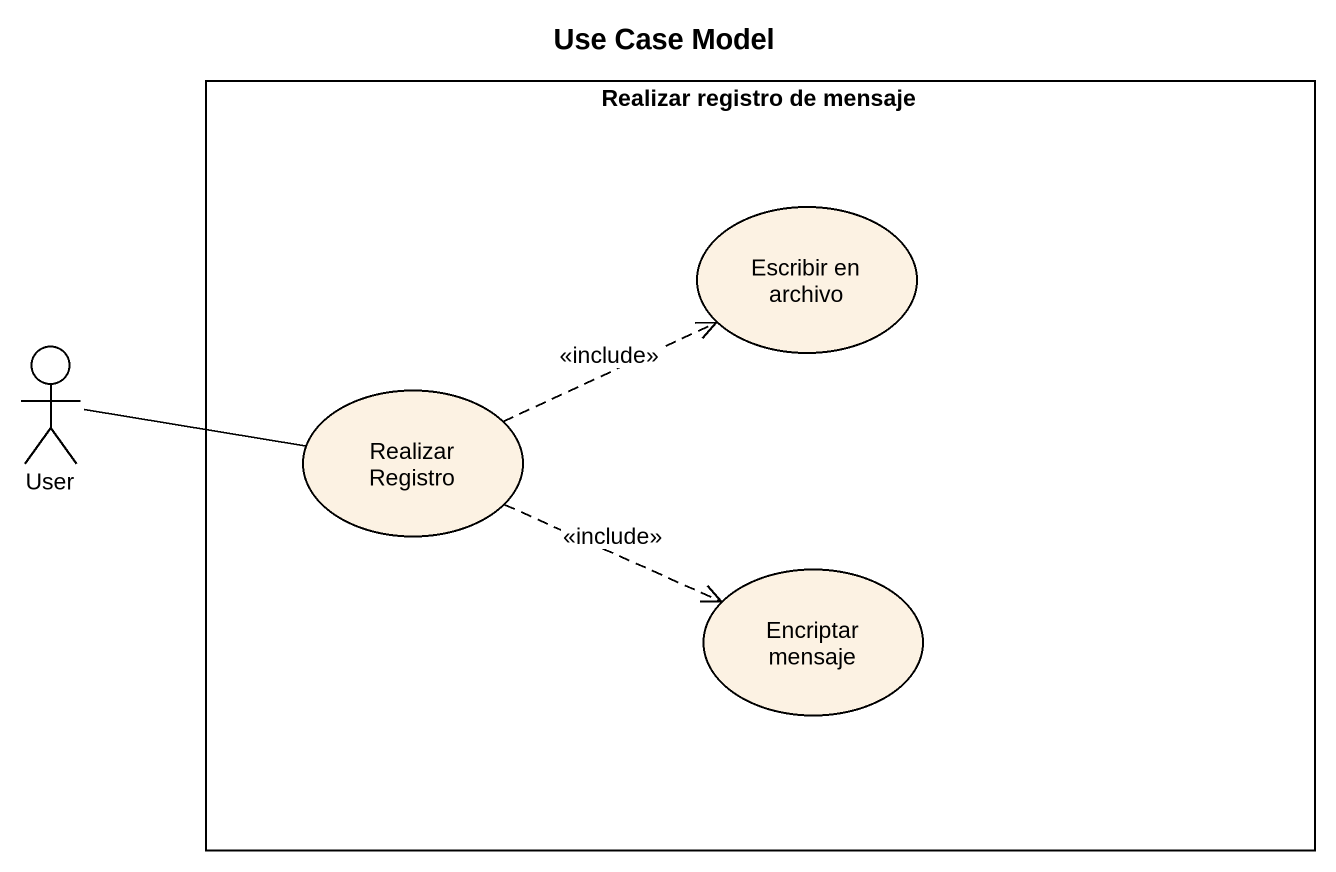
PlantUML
@startuml
title Use Case Model
rectangle "Realizar registro de mensaje" as Realizar_registro_de_mensaje {
  usecase "Escribir en archivo" as Escribir_en_archivo
  usecase "Realizar Registro" as Realizar_Registro
  usecase "Encriptar mensaje" as Encriptar_mensaje
}
actor User
User -right- Realizar_Registro
Realizar_Registro .right.> Escribir_en_archivo : <<include>>
Realizar_Registro .right.> Encriptar_mensaje : <<include>>
@enduml
